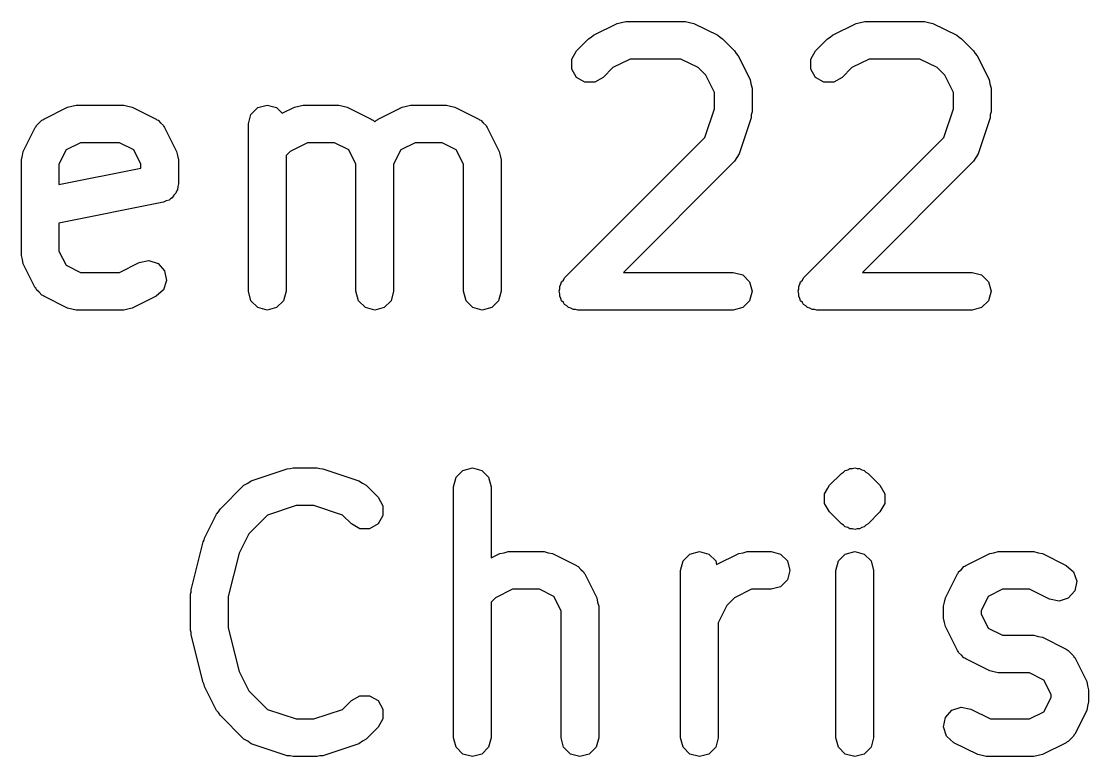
# Model space of a CAD drawing. Extents: x 1.92 to 8.47, y -4.93 to -0.84.
# Drawn here: x 3.2256 to 3.5605, y -1.2029 to -0.9724 of the extents above; entities that cross this region are included whole.
import ezdxf

# ---------------------------------------------------------------- set-up
doc = ezdxf.new("R2010")
doc.units = 0
doc.header["$MEASUREMENT"] = 0
doc.layers.add('BLACK', color=7, linetype='CONTINUOUS')

msp = doc.modelspace()

# ---------------------------------------------------------------- linework, layer by layer
at = {"layer": 'BLACK', "linetype": 'CONTINUOUS'}
for p, q in [((3.40506, -0.97676), (3.41256, -0.97302)), ((3.41256, -0.97302), (3.41389, -0.97274)), ((3.41389, -0.97274), (3.4152, -0.97239)), ((3.4152, -0.97239), (3.43395, -0.97239)), ((3.43395, -0.97239), (3.43526, -0.97274)), ((3.43526, -0.97274), (3.43659, -0.97302)), ((3.43659, -0.97302), (3.44409, -0.97676)), ((3.48005, -0.97676), (3.48755, -0.97302)), ((3.48755, -0.97302), (3.48888, -0.97274)), ((3.48888, -0.97274), (3.49019, -0.97239)), ((3.49019, -0.97239), (3.50894, -0.97239)), ((3.50894, -0.97239), (3.51025, -0.97274)), ((3.51025, -0.97274), (3.51158, -0.97302)), ((3.51158, -0.97302), (3.51908, -0.97676)), ((3.39978, -0.98162), (3.40353, -0.97787)), ((3.40353, -0.97787), (3.40435, -0.9774)), ((3.40435, -0.9774), (3.40506, -0.97676)), ((3.44409, -0.97676), (3.4448, -0.9774)), ((3.4448, -0.9774), (3.44562, -0.97787)), ((3.44562, -0.97787), (3.44937, -0.98162)), ((3.47477, -0.98162), (3.47852, -0.97787)), ((3.47852, -0.97787), (3.47934, -0.9774)), ((3.47934, -0.9774), (3.48005, -0.97676)), ((3.51908, -0.97676), (3.51979, -0.9774)), ((3.51979, -0.9774), (3.52061, -0.97787)), ((3.52061, -0.97787), (3.52436, -0.98162)), ((3.39825, -0.98427), (3.39978, -0.98162)), ((3.39825, -0.98733), (3.39825, -0.98427)), ((3.41659, -0.9842), (3.4112, -0.9869)), ((3.43255, -0.9842), (3.41659, -0.9842)), ((3.43795, -0.9869), (3.43255, -0.9842)), ((3.44937, -0.98162), (3.44985, -0.98244)), ((3.44985, -0.98244), (3.45048, -0.98316)), ((3.45048, -0.98316), (3.45423, -0.99065)), ((3.47324, -0.98427), (3.47477, -0.98162)), ((3.47324, -0.98733), (3.47324, -0.98427)), ((3.49159, -0.9842), (3.48619, -0.9869)), ((3.50754, -0.9842), (3.49159, -0.9842)), ((3.51294, -0.9869), (3.50754, -0.9842)), ((3.52436, -0.98162), (3.52484, -0.98244)), ((3.52484, -0.98244), (3.52547, -0.98316)), ((3.52547, -0.98316), (3.52922, -0.99065)), ((3.39978, -0.98997), (3.39825, -0.98733)), ((3.4112, -0.9869), (3.40813, -0.98997)), ((3.44034, -0.9893), (3.43795, -0.9869)), ((3.47477, -0.98997), (3.47324, -0.98733)), ((3.48619, -0.9869), (3.48312, -0.98997)), ((3.51533, -0.9893), (3.51294, -0.9869)), ((3.40242, -0.9915), (3.39978, -0.98997)), ((3.40813, -0.98997), (3.40548, -0.9915)), ((3.44304, -0.99469), (3.44034, -0.9893)), ((3.45423, -0.99065), (3.4545, -0.99199)), ((3.47741, -0.9915), (3.47477, -0.98997)), ((3.48312, -0.98997), (3.48047, -0.9915)), ((3.51803, -0.99469), (3.51533, -0.9893)), ((3.52922, -0.99065), (3.52949, -0.99199)), ((3.40548, -0.9915), (3.40242, -0.9915)), ((3.4545, -0.99199), (3.45485, -0.9933)), ((3.45485, -0.9933), (3.45485, -1.00079)), ((3.48047, -0.9915), (3.47741, -0.9915)), ((3.52949, -0.99199), (3.52984, -0.9933)), ((3.52984, -0.9933), (3.52984, -1.00079)), ((3.44304, -0.99984), (3.44304, -0.99469)), ((3.51803, -0.99984), (3.51803, -0.99469)), ((3.23258, -1.00301), (3.24008, -0.99926)), ((3.24008, -0.99926), (3.24141, -0.99899)), ((3.24141, -0.99899), (3.24272, -0.99864)), ((3.24272, -0.99864), (3.25772, -0.99864)), ((3.25772, -0.99864), (3.25903, -0.99899)), ((3.25903, -0.99899), (3.26036, -0.99926)), ((3.26036, -0.99926), (3.26786, -1.00301)), ((3.2976, -1.00159), (3.29976, -0.99943)), ((3.29976, -0.99943), (3.30271, -0.99864)), ((3.30271, -0.99864), (3.30567, -0.99943)), ((3.30567, -0.99943), (3.30744, -1.0012)), ((3.30744, -1.0012), (3.31132, -0.99926)), ((3.31132, -0.99926), (3.31265, -0.99899)), ((3.31265, -0.99899), (3.31396, -0.99864)), ((3.31396, -0.99864), (3.32521, -0.99864)), ((3.32521, -0.99864), (3.32652, -0.99899)), ((3.32652, -0.99899), (3.32785, -0.99926)), ((3.32785, -0.99926), (3.33535, -1.00301)), ((3.33757, -1.00301), (3.34507, -0.99926)), ((3.34507, -0.99926), (3.3464, -0.99899)), ((3.3464, -0.99899), (3.34771, -0.99864)), ((3.34771, -0.99864), (3.35896, -0.99864)), ((3.35896, -0.99864), (3.36027, -0.99899)), ((3.36027, -0.99899), (3.3616, -0.99926)), ((3.3616, -0.99926), (3.3691, -1.00301)), ((3.44004, -1.00885), (3.44304, -0.99984)), ((3.45485, -1.00079), (3.45461, -1.00171)), ((3.51503, -1.00885), (3.51803, -0.99984)), ((3.52984, -1.00079), (3.5296, -1.00171)), ((3.23029, -1.00504), (3.23118, -1.00425)), ((3.23118, -1.00425), (3.23197, -1.00337)), ((3.23197, -1.00337), (3.23231, -1.00325)), ((3.23231, -1.00325), (3.23258, -1.00301)), ((3.26786, -1.00301), (3.26813, -1.00325)), ((3.26813, -1.00325), (3.26847, -1.00337)), ((3.26847, -1.00337), (3.26926, -1.00425)), ((3.26926, -1.00425), (3.27015, -1.00504)), ((3.29681, -1.00454), (3.2976, -1.00159)), ((3.29681, -1.05704), (3.29681, -1.00454)), ((3.33535, -1.00301), (3.33562, -1.00325)), ((3.33562, -1.00325), (3.33596, -1.00337)), ((3.33596, -1.00337), (3.33646, -1.00392)), ((3.33646, -1.00392), (3.33696, -1.00337)), ((3.33696, -1.00337), (3.3373, -1.00325)), ((3.3373, -1.00325), (3.33757, -1.00301)), ((3.3691, -1.00301), (3.36937, -1.00325)), ((3.36937, -1.00325), (3.36971, -1.00337)), ((3.36971, -1.00337), (3.3705, -1.00425)), ((3.3705, -1.00425), (3.37138, -1.00504)), ((3.45455, -1.00266), (3.4508, -1.01391)), ((3.45461, -1.00171), (3.45455, -1.00266)), ((3.52954, -1.00266), (3.52579, -1.01391)), ((3.5296, -1.00171), (3.52954, -1.00266)), ((3.22619, -1.01315), (3.22994, -1.00565)), ((3.22994, -1.00565), (3.23018, -1.00538)), ((3.23018, -1.00538), (3.23029, -1.00504)), ((3.27015, -1.00504), (3.27026, -1.00538)), ((3.27026, -1.00538), (3.2705, -1.00565)), ((3.2705, -1.00565), (3.27425, -1.01315)), ((3.37138, -1.00504), (3.3715, -1.00538)), ((3.3715, -1.00538), (3.37174, -1.00565)), ((3.37174, -1.00565), (3.37549, -1.01315)), ((3.24412, -1.01045), (3.23962, -1.0127)), ((3.25633, -1.01045), (3.24412, -1.01045)), ((3.26082, -1.0127), (3.25633, -1.01045)), ((3.31536, -1.01045), (3.30996, -1.01315)), ((3.32382, -1.01045), (3.31536, -1.01045)), ((3.32831, -1.0127), (3.32382, -1.01045)), ((3.3491, -1.01045), (3.34461, -1.0127)), ((3.35756, -1.01045), (3.3491, -1.01045)), ((3.36205, -1.0127), (3.35756, -1.01045)), ((3.39603, -1.05286), (3.44004, -1.00885)), ((3.47102, -1.05286), (3.51503, -1.00885)), ((3.22557, -1.01579), (3.22592, -1.01448)), ((3.22592, -1.01448), (3.22619, -1.01315)), ((3.23962, -1.0127), (3.23738, -1.01719)), ((3.26306, -1.01719), (3.26082, -1.0127)), ((3.27425, -1.01315), (3.27452, -1.01448)), ((3.27452, -1.01448), (3.27487, -1.01579)), ((3.30996, -1.01315), (3.30862, -1.01449)), ((3.30862, -1.01449), (3.30862, -1.05704)), ((3.33055, -1.01719), (3.32831, -1.0127)), ((3.34461, -1.0127), (3.34237, -1.01719)), ((3.3643, -1.01719), (3.36205, -1.0127)), ((3.37549, -1.01315), (3.37576, -1.01448)), ((3.37576, -1.01448), (3.37611, -1.01579)), ((3.4508, -1.01391), (3.45005, -1.01504)), ((3.52579, -1.01391), (3.52504, -1.01504)), ((3.22557, -1.04579), (3.22557, -1.01579)), ((3.23738, -1.01719), (3.23738, -1.02359)), ((3.26306, -1.01845), (3.26306, -1.01719)), ((3.27487, -1.01579), (3.27487, -1.02329)), ((3.33055, -1.05704), (3.33055, -1.01719)), ((3.34237, -1.01719), (3.34237, -1.05704)), ((3.3643, -1.05704), (3.3643, -1.01719)), ((3.37611, -1.01579), (3.37611, -1.05704)), ((3.44937, -1.01622), (3.41446, -1.05113)), ((3.45005, -1.01504), (3.44937, -1.01622)), ((3.52436, -1.01622), (3.48945, -1.05113)), ((3.52504, -1.01504), (3.52436, -1.01622)), ((3.23738, -1.02359), (3.26306, -1.01845)), ((3.27462, -1.02422), (3.27456, -1.02518)), ((3.27487, -1.02329), (3.27462, -1.02422)), ((3.27234, -1.02799), (3.27192, -1.02841)), ((3.27287, -1.02773), (3.27234, -1.02799)), ((3.2734, -1.02693), (3.27287, -1.02773)), ((3.27408, -1.02624), (3.2734, -1.02693)), ((3.27424, -1.02568), (3.27408, -1.02624)), ((3.27456, -1.02518), (3.27424, -1.02568)), ((3.27013, -1.02908), (3.23738, -1.03563)), ((3.27099, -1.02866), (3.27013, -1.02908)), ((3.27192, -1.02841), (3.27099, -1.02866)), ((3.23738, -1.03563), (3.23738, -1.0444)), ((3.23738, -1.0444), (3.23962, -1.04889)), ((3.22592, -1.0471), (3.22557, -1.04579)), ((3.22619, -1.04843), (3.22592, -1.0471)), ((3.25633, -1.05113), (3.26258, -1.04801)), ((3.26258, -1.04801), (3.26557, -1.04739)), ((3.26557, -1.04739), (3.26847, -1.04836)), ((3.22994, -1.05593), (3.22619, -1.04843)), ((3.23962, -1.04889), (3.24412, -1.05113)), ((3.24412, -1.05113), (3.25633, -1.05113)), ((3.26847, -1.04836), (3.2705, -1.05065)), ((3.2705, -1.05065), (3.27111, -1.05364)), ((3.41446, -1.05113), (3.44895, -1.05113)), ((3.44895, -1.05113), (3.4519, -1.05192)), ((3.48945, -1.05113), (3.52394, -1.05113)), ((3.52394, -1.05113), (3.52689, -1.05192)), ((3.27111, -1.05364), (3.27015, -1.05654)), ((3.3945, -1.05551), (3.39489, -1.05484)), ((3.39489, -1.05484), (3.39509, -1.05409)), ((3.39509, -1.05409), (3.39564, -1.05354)), ((3.39564, -1.05354), (3.39603, -1.05286)), ((3.4519, -1.05192), (3.45406, -1.05409)), ((3.45406, -1.05409), (3.45485, -1.05704)), ((3.46949, -1.05551), (3.46988, -1.05484)), ((3.46988, -1.05484), (3.47008, -1.05409)), ((3.47008, -1.05409), (3.47063, -1.05354)), ((3.47063, -1.05354), (3.47102, -1.05286)), ((3.52689, -1.05192), (3.52905, -1.05409)), ((3.52905, -1.05409), (3.52984, -1.05704)), ((3.23018, -1.0562), (3.22994, -1.05593)), ((3.23029, -1.05654), (3.23018, -1.0562)), ((3.23118, -1.05733), (3.23029, -1.05654)), ((3.23197, -1.05822), (3.23118, -1.05733)), ((3.23231, -1.05833), (3.23197, -1.05822)), ((3.27015, -1.05654), (3.26786, -1.05857)), ((3.2976, -1.05999), (3.29681, -1.05704)), ((3.30862, -1.05704), (3.30783, -1.05999)), ((3.33135, -1.05999), (3.33055, -1.05704)), ((3.34237, -1.05704), (3.34157, -1.05999)), ((3.36509, -1.05999), (3.3643, -1.05704)), ((3.37611, -1.05704), (3.37532, -1.05999)), ((3.3943, -1.05704), (3.3945, -1.05629)), ((3.3945, -1.05779), (3.3943, -1.05704)), ((3.3945, -1.05629), (3.3945, -1.05551)), ((3.3945, -1.05857), (3.3945, -1.05779)), ((3.45485, -1.05704), (3.45406, -1.05999)), ((3.46929, -1.05704), (3.46949, -1.05629)), ((3.46949, -1.05779), (3.46929, -1.05704)), ((3.46949, -1.05629), (3.46949, -1.05551)), ((3.46949, -1.05857), (3.46949, -1.05779)), ((3.52984, -1.05704), (3.52905, -1.05999)), ((3.23258, -1.05857), (3.23231, -1.05833)), ((3.24008, -1.06232), (3.23258, -1.05857)), ((3.26786, -1.05857), (3.26036, -1.06232)), ((3.29976, -1.06215), (3.2976, -1.05999)), ((3.30783, -1.05999), (3.30567, -1.06215)), ((3.33351, -1.06215), (3.33135, -1.05999)), ((3.34157, -1.05999), (3.33941, -1.06215)), ((3.36725, -1.06215), (3.36509, -1.05999)), ((3.37532, -1.05999), (3.37316, -1.06215)), ((3.39489, -1.05924), (3.3945, -1.05857)), ((3.39509, -1.05999), (3.39489, -1.05924)), ((3.39564, -1.06054), (3.39509, -1.05999)), ((3.39603, -1.06121), (3.39564, -1.06054)), ((3.3967, -1.0616), (3.39603, -1.06121)), ((3.39725, -1.06215), (3.3967, -1.0616)), ((3.45406, -1.05999), (3.4519, -1.06215)), ((3.46988, -1.05924), (3.46949, -1.05857)), ((3.47008, -1.05999), (3.46988, -1.05924)), ((3.47063, -1.06054), (3.47008, -1.05999)), ((3.47102, -1.06121), (3.47063, -1.06054)), ((3.47169, -1.0616), (3.47102, -1.06121)), ((3.47224, -1.06215), (3.47169, -1.0616)), ((3.52905, -1.05999), (3.52689, -1.06215)), ((3.24141, -1.06259), (3.24008, -1.06232)), ((3.24272, -1.06294), (3.24141, -1.06259)), ((3.25772, -1.06294), (3.24272, -1.06294)), ((3.25903, -1.06259), (3.25772, -1.06294)), ((3.26036, -1.06232), (3.25903, -1.06259)), ((3.30271, -1.06294), (3.29976, -1.06215)), ((3.30567, -1.06215), (3.30271, -1.06294)), ((3.33646, -1.06294), (3.33351, -1.06215)), ((3.33941, -1.06215), (3.33646, -1.06294)), ((3.37021, -1.06294), (3.36725, -1.06215)), ((3.37316, -1.06215), (3.37021, -1.06294)), ((3.398, -1.06235), (3.39725, -1.06215)), ((3.39867, -1.06274), (3.398, -1.06235)), ((3.39945, -1.06274), (3.39867, -1.06274)), ((3.4002, -1.06294), (3.39945, -1.06274)), ((3.44895, -1.06294), (3.4002, -1.06294)), ((3.4519, -1.06215), (3.44895, -1.06294)), ((3.47299, -1.06235), (3.47224, -1.06215)), ((3.47366, -1.06274), (3.47299, -1.06235)), ((3.47444, -1.06274), (3.47366, -1.06274)), ((3.47519, -1.06294), (3.47444, -1.06274)), ((3.52394, -1.06294), (3.47519, -1.06294)), ((3.52689, -1.06215), (3.52394, -1.06294)), ((3.29772, -1.11644), (3.30897, -1.1127)), ((3.30897, -1.1127), (3.30992, -1.11264)), ((3.30992, -1.11264), (3.31084, -1.11239)), ((3.31084, -1.11239), (3.31834, -1.11239)), ((3.31834, -1.11239), (3.31925, -1.11264)), ((3.31925, -1.11264), (3.3202, -1.1127)), ((3.3202, -1.1127), (3.33145, -1.11644)), ((3.36196, -1.11534), (3.36413, -1.11318)), ((3.36413, -1.11318), (3.36708, -1.11239)), ((3.36708, -1.11239), (3.37003, -1.11318)), ((3.37003, -1.11318), (3.37219, -1.11534)), ((3.47914, -1.11787), (3.48289, -1.11412)), ((3.48289, -1.11412), (3.48356, -1.11373)), ((3.48289, -1.11412), (3.48289, -1.11412)), ((3.48289, -1.11412), (3.48289, -1.11412)), ((3.48356, -1.11373), (3.48411, -1.11318)), ((3.48411, -1.11318), (3.48486, -1.11298)), ((3.48486, -1.11298), (3.48554, -1.11259)), ((3.48554, -1.11259), (3.48631, -1.11259)), ((3.48631, -1.11259), (3.48706, -1.11239)), ((3.48706, -1.11239), (3.48781, -1.11259)), ((3.48781, -1.11259), (3.48859, -1.11259)), ((3.48859, -1.11259), (3.48927, -1.11298)), ((3.48927, -1.11298), (3.49002, -1.11318)), ((3.49002, -1.11318), (3.49057, -1.11373)), ((3.49057, -1.11373), (3.49124, -1.11412)), ((3.49124, -1.11412), (3.49124, -1.11412)), ((3.49124, -1.11412), (3.49499, -1.11787)), ((3.28791, -1.12537), (3.29541, -1.11787)), ((3.29541, -1.11787), (3.29659, -1.11719)), ((3.29659, -1.11719), (3.29772, -1.11644)), ((3.33145, -1.11644), (3.33258, -1.11719)), ((3.33258, -1.11719), (3.33376, -1.11787)), ((3.33376, -1.11787), (3.33751, -1.12162)), ((3.36117, -1.1183), (3.36196, -1.11534)), ((3.36117, -1.19704), (3.36117, -1.1183)), ((3.37219, -1.11534), (3.37298, -1.1183)), ((3.37298, -1.1183), (3.37298, -1.14061)), ((3.47861, -1.11879), (3.47914, -1.11787)), ((3.49499, -1.11787), (3.49652, -1.12052)), ((3.33751, -1.12162), (3.33904, -1.12427)), ((3.47761, -1.12052), (3.47861, -1.11879)), ((3.47761, -1.12358), (3.47761, -1.12052)), ((3.49652, -1.12052), (3.49652, -1.12358)), ((3.31179, -1.1242), (3.30278, -1.12721)), ((3.31738, -1.1242), (3.31179, -1.1242)), ((3.32639, -1.12721), (3.31738, -1.1242)), ((3.33904, -1.12427), (3.33904, -1.12733)), ((3.47821, -1.12462), (3.47761, -1.12358)), ((3.47914, -1.12622), (3.47821, -1.12462)), ((3.49652, -1.12358), (3.49499, -1.12622)), ((3.28306, -1.1344), (3.28681, -1.12691)), ((3.28681, -1.12691), (3.28744, -1.12619)), ((3.28744, -1.12619), (3.28791, -1.12537)), ((3.30278, -1.12721), (3.29694, -1.13304)), ((3.32916, -1.12997), (3.32639, -1.12721)), ((3.33904, -1.12733), (3.33751, -1.12997)), ((3.48289, -1.12997), (3.47914, -1.12622)), ((3.49499, -1.12622), (3.49124, -1.12997)), ((3.49499, -1.12622), (3.49499, -1.12622)), ((3.3318, -1.1315), (3.32916, -1.12997)), ((3.33486, -1.1315), (3.3318, -1.1315)), ((3.33751, -1.12997), (3.33486, -1.1315)), ((3.48356, -1.13036), (3.48289, -1.12997)), ((3.48411, -1.13091), (3.48356, -1.13036)), ((3.48486, -1.13111), (3.48411, -1.13091)), ((3.48554, -1.1315), (3.48486, -1.13111)), ((3.48631, -1.1315), (3.48554, -1.1315)), ((3.48706, -1.1317), (3.48631, -1.1315)), ((3.48782, -1.1315), (3.48706, -1.1317)), ((3.48859, -1.1315), (3.48782, -1.1315)), ((3.48927, -1.13111), (3.48859, -1.1315)), ((3.49002, -1.13091), (3.48927, -1.13111)), ((3.49057, -1.13036), (3.49002, -1.13091)), ((3.49124, -1.12997), (3.49057, -1.13036)), ((3.28261, -1.13561), (3.28293, -1.13504)), ((3.28293, -1.13504), (3.28306, -1.1344)), ((3.29694, -1.13304), (3.29391, -1.13911)), ((3.27886, -1.15061), (3.28261, -1.13561)), ((3.29391, -1.13911), (3.29049, -1.15277)), ((3.37298, -1.14061), (3.37569, -1.13926)), ((3.37569, -1.13926), (3.37702, -1.13899)), ((3.37702, -1.13899), (3.37833, -1.13864)), ((3.37833, -1.13864), (3.38958, -1.13864)), ((3.38958, -1.13864), (3.39089, -1.13899)), ((3.39089, -1.13899), (3.39222, -1.13926)), ((3.39222, -1.13926), (3.39972, -1.14301)), ((3.43241, -1.14454), (3.43321, -1.14159)), ((3.43321, -1.14159), (3.43537, -1.13943)), ((3.43537, -1.13943), (3.43832, -1.13864)), ((3.43832, -1.13864), (3.44127, -1.13943)), ((3.44127, -1.13943), (3.44343, -1.14159)), ((3.44343, -1.14159), (3.44374, -1.14273)), ((3.44374, -1.14273), (3.45068, -1.13926)), ((3.45068, -1.13926), (3.45201, -1.13899)), ((3.45201, -1.13899), (3.45332, -1.13864)), ((3.45332, -1.13864), (3.46082, -1.13864)), ((3.46082, -1.13864), (3.46377, -1.13943)), ((3.46377, -1.13943), (3.46593, -1.14159)), ((3.46593, -1.14159), (3.46672, -1.14454)), ((3.48116, -1.14454), (3.48195, -1.14159)), ((3.48195, -1.14159), (3.48411, -1.13943)), ((3.48411, -1.13943), (3.48706, -1.13864)), ((3.48706, -1.13864), (3.49002, -1.13943)), ((3.49002, -1.13943), (3.49218, -1.14159)), ((3.49218, -1.14159), (3.49297, -1.14454)), ((3.52192, -1.14301), (3.52942, -1.13926)), ((3.52942, -1.13926), (3.53075, -1.13899)), ((3.53075, -1.13899), (3.53206, -1.13864)), ((3.53206, -1.13864), (3.54331, -1.13864)), ((3.54331, -1.13864), (3.54462, -1.13899)), ((3.54462, -1.13899), (3.54595, -1.13926)), ((3.54595, -1.13926), (3.55345, -1.14301)), ((3.39972, -1.14301), (3.39999, -1.14325)), ((3.39999, -1.14325), (3.40033, -1.14337)), ((3.40033, -1.14337), (3.40112, -1.14425)), ((3.40112, -1.14425), (3.402, -1.14504)), ((3.402, -1.14504), (3.40212, -1.14538)), ((3.43241, -1.19704), (3.43241, -1.14454)), ((3.46672, -1.14454), (3.46593, -1.1475)), ((3.48116, -1.19704), (3.48116, -1.14454)), ((3.49297, -1.14454), (3.49297, -1.19704)), ((3.51952, -1.14538), (3.51963, -1.14504)), ((3.51963, -1.14504), (3.52052, -1.14425)), ((3.52052, -1.14425), (3.52131, -1.14337)), ((3.52131, -1.14337), (3.52165, -1.14325)), ((3.52165, -1.14325), (3.52192, -1.14301)), ((3.55345, -1.14301), (3.55573, -1.14504)), ((3.55573, -1.14504), (3.5567, -1.14794)), ((3.40212, -1.14538), (3.40236, -1.14565)), ((3.40236, -1.14565), (3.40611, -1.15315)), ((3.46593, -1.1475), (3.46377, -1.14966)), ((3.51553, -1.15315), (3.51928, -1.14565)), ((3.51928, -1.14565), (3.51952, -1.14538)), ((3.5567, -1.14794), (3.55609, -1.15093)), ((3.27868, -1.15204), (3.27887, -1.15134)), ((3.27887, -1.15134), (3.27886, -1.15061)), ((3.37972, -1.15045), (3.37433, -1.15315)), ((3.38818, -1.15045), (3.37972, -1.15045)), ((3.39267, -1.1527), (3.38818, -1.15045)), ((3.45471, -1.15045), (3.44932, -1.15315)), ((3.46082, -1.15045), (3.45471, -1.15045)), ((3.46377, -1.14966), (3.46082, -1.15045)), ((3.53345, -1.15045), (3.52896, -1.1527)), ((3.54191, -1.15045), (3.53345, -1.15045)), ((3.54817, -1.15358), (3.54191, -1.15045)), ((3.55609, -1.15093), (3.55406, -1.15322)), ((3.27868, -1.16329), (3.27868, -1.15204)), ((3.29049, -1.15277), (3.29049, -1.16257)), ((3.37433, -1.15315), (3.37298, -1.15449)), ((3.37298, -1.15449), (3.37298, -1.19704)), ((3.39492, -1.15719), (3.39267, -1.1527)), ((3.40611, -1.15315), (3.40638, -1.15448)), ((3.40638, -1.15448), (3.40673, -1.15579)), ((3.44932, -1.15315), (3.44692, -1.15554)), ((3.5149, -1.15579), (3.51526, -1.15448)), ((3.51526, -1.15448), (3.51553, -1.15315)), ((3.52896, -1.1527), (3.52672, -1.15719)), ((3.55116, -1.15419), (3.54817, -1.15358)), ((3.55406, -1.15322), (3.55116, -1.15419)), ((3.39492, -1.19704), (3.39492, -1.15719)), ((3.40673, -1.15579), (3.40673, -1.19704)), ((3.44692, -1.15554), (3.44423, -1.16094)), ((3.5149, -1.15954), (3.5149, -1.15579)), ((3.52672, -1.15719), (3.52672, -1.15815)), ((3.52672, -1.15815), (3.52896, -1.16264)), ((3.44423, -1.16094), (3.44423, -1.19704)), ((3.51526, -1.16085), (3.5149, -1.15954)), ((3.51553, -1.16218), (3.51526, -1.16085)), ((3.27887, -1.164), (3.27868, -1.16329)), ((3.27886, -1.16472), (3.27887, -1.164)), ((3.28261, -1.17972), (3.27886, -1.16472)), ((3.29049, -1.16257), (3.29391, -1.17623)), ((3.51928, -1.16968), (3.51553, -1.16218)), ((3.52896, -1.16264), (3.53345, -1.16489)), ((3.53345, -1.16489), (3.54331, -1.16489)), ((3.54331, -1.16489), (3.54462, -1.16524)), ((3.54462, -1.16524), (3.54595, -1.16551)), ((3.54595, -1.16551), (3.55345, -1.16926)), ((3.51952, -1.16995), (3.51928, -1.16968)), ((3.51963, -1.1703), (3.51952, -1.16995)), ((3.52052, -1.17108), (3.51963, -1.1703)), ((3.52131, -1.17197), (3.52052, -1.17108)), ((3.52165, -1.17208), (3.52131, -1.17197)), ((3.52192, -1.17232), (3.52165, -1.17208)), ((3.55345, -1.16926), (3.55372, -1.1695)), ((3.55372, -1.1695), (3.55406, -1.16961)), ((3.55406, -1.16961), (3.55485, -1.1705)), ((3.55485, -1.1705), (3.55573, -1.17129)), ((3.55573, -1.17129), (3.55585, -1.17163)), ((3.55585, -1.17163), (3.55609, -1.1719)), ((3.55609, -1.1719), (3.55984, -1.1794)), ((3.52942, -1.17607), (3.52192, -1.17232)), ((3.29391, -1.17623), (3.29694, -1.18229)), ((3.53075, -1.17635), (3.52942, -1.17607)), ((3.53206, -1.1767), (3.53075, -1.17635)), ((3.54191, -1.1767), (3.53206, -1.1767)), ((3.5464, -1.17894), (3.54191, -1.1767)), ((3.28293, -1.18029), (3.28261, -1.17972)), ((3.28306, -1.18093), (3.28293, -1.18029)), ((3.28681, -1.18843), (3.28306, -1.18093)), ((3.54865, -1.18343), (3.5464, -1.17894)), ((3.55984, -1.1794), (3.56011, -1.18073)), ((3.56011, -1.18073), (3.56046, -1.18204)), ((3.56046, -1.18204), (3.56046, -1.18579)), ((3.29694, -1.18229), (3.30278, -1.18813)), ((3.32639, -1.18813), (3.32916, -1.18536)), ((3.32916, -1.18536), (3.3318, -1.18383)), ((3.3318, -1.18383), (3.33486, -1.18383)), ((3.33486, -1.18383), (3.33751, -1.18536)), ((3.33751, -1.18536), (3.33904, -1.18801)), ((3.5464, -1.18889), (3.54865, -1.1844)), ((3.54865, -1.1844), (3.54865, -1.18343)), ((3.28744, -1.18914), (3.28681, -1.18843)), ((3.30278, -1.18813), (3.31179, -1.19113)), ((3.31738, -1.19113), (3.32639, -1.18813)), ((3.33904, -1.18801), (3.33904, -1.19107)), ((3.51553, -1.19065), (3.51756, -1.18836)), ((3.51756, -1.18836), (3.52046, -1.18739)), ((3.52046, -1.18739), (3.52345, -1.18801)), ((3.52345, -1.18801), (3.5297, -1.19113)), ((3.55984, -1.18843), (3.55609, -1.19593)), ((3.56011, -1.1871), (3.55984, -1.18843)), ((3.56046, -1.18579), (3.56011, -1.1871)), ((3.28791, -1.18997), (3.28744, -1.18914)), ((3.29541, -1.19746), (3.28791, -1.18997)), ((3.31179, -1.19113), (3.31738, -1.19113)), ((3.33904, -1.19107), (3.33751, -1.19371)), ((3.51491, -1.19364), (3.51553, -1.19065)), ((3.5297, -1.19113), (3.54191, -1.19113)), ((3.54191, -1.19113), (3.5464, -1.18889)), ((3.33751, -1.19371), (3.33376, -1.19746)), ((3.51588, -1.19654), (3.51491, -1.19364)), ((3.29659, -1.19814), (3.29541, -1.19746)), ((3.29772, -1.19889), (3.29659, -1.19814)), ((3.30897, -1.20264), (3.29772, -1.19889)), ((3.33145, -1.19889), (3.3202, -1.20264)), ((3.33258, -1.19814), (3.33145, -1.19889)), ((3.33376, -1.19746), (3.33258, -1.19814)), ((3.36196, -1.19999), (3.36117, -1.19704)), ((3.37298, -1.19704), (3.37219, -1.19999)), ((3.39571, -1.19999), (3.39492, -1.19704)), ((3.40673, -1.19704), (3.40594, -1.19999)), ((3.43321, -1.19999), (3.43241, -1.19704)), ((3.44423, -1.19704), (3.44343, -1.19999)), ((3.48195, -1.19999), (3.48116, -1.19704)), ((3.49297, -1.19704), (3.49218, -1.19999)), ((3.51817, -1.19857), (3.51588, -1.19654)), ((3.52567, -1.20232), (3.51817, -1.19857)), ((3.55345, -1.19857), (3.54595, -1.20232)), ((3.55372, -1.19833), (3.55345, -1.19857)), ((3.55406, -1.19822), (3.55372, -1.19833)), ((3.55485, -1.19733), (3.55406, -1.19822)), ((3.55573, -1.19654), (3.55485, -1.19733)), ((3.55585, -1.1962), (3.55573, -1.19654)), ((3.55609, -1.19593), (3.55585, -1.1962)), ((3.36413, -1.20215), (3.36196, -1.19999)), ((3.36708, -1.20294), (3.36413, -1.20215)), ((3.37003, -1.20215), (3.36708, -1.20294)), ((3.37219, -1.19999), (3.37003, -1.20215)), ((3.39787, -1.20215), (3.39571, -1.19999)), ((3.40082, -1.20294), (3.39787, -1.20215)), ((3.40378, -1.20215), (3.40082, -1.20294)), ((3.40594, -1.19999), (3.40378, -1.20215)), ((3.43537, -1.20215), (3.43321, -1.19999)), ((3.43832, -1.20294), (3.43537, -1.20215)), ((3.44127, -1.20215), (3.43832, -1.20294)), ((3.44343, -1.19999), (3.44127, -1.20215)), ((3.48411, -1.20215), (3.48195, -1.19999)), ((3.48706, -1.20294), (3.48411, -1.20215)), ((3.49002, -1.20215), (3.48706, -1.20294)), ((3.49218, -1.19999), (3.49002, -1.20215)), ((3.30992, -1.2027), (3.30897, -1.20264)), ((3.31084, -1.20294), (3.30992, -1.2027)), ((3.31834, -1.20294), (3.31084, -1.20294)), ((3.31925, -1.2027), (3.31834, -1.20294)), ((3.3202, -1.20264), (3.31925, -1.2027)), ((3.527, -1.20259), (3.52567, -1.20232)), ((3.52831, -1.20294), (3.527, -1.20259)), ((3.54331, -1.20294), (3.52831, -1.20294)), ((3.54462, -1.20259), (3.54331, -1.20294)), ((3.54595, -1.20232), (3.54462, -1.20259))]:
    msp.add_line(p, q, dxfattribs=at)

doc.saveas('drawing.dxf')
